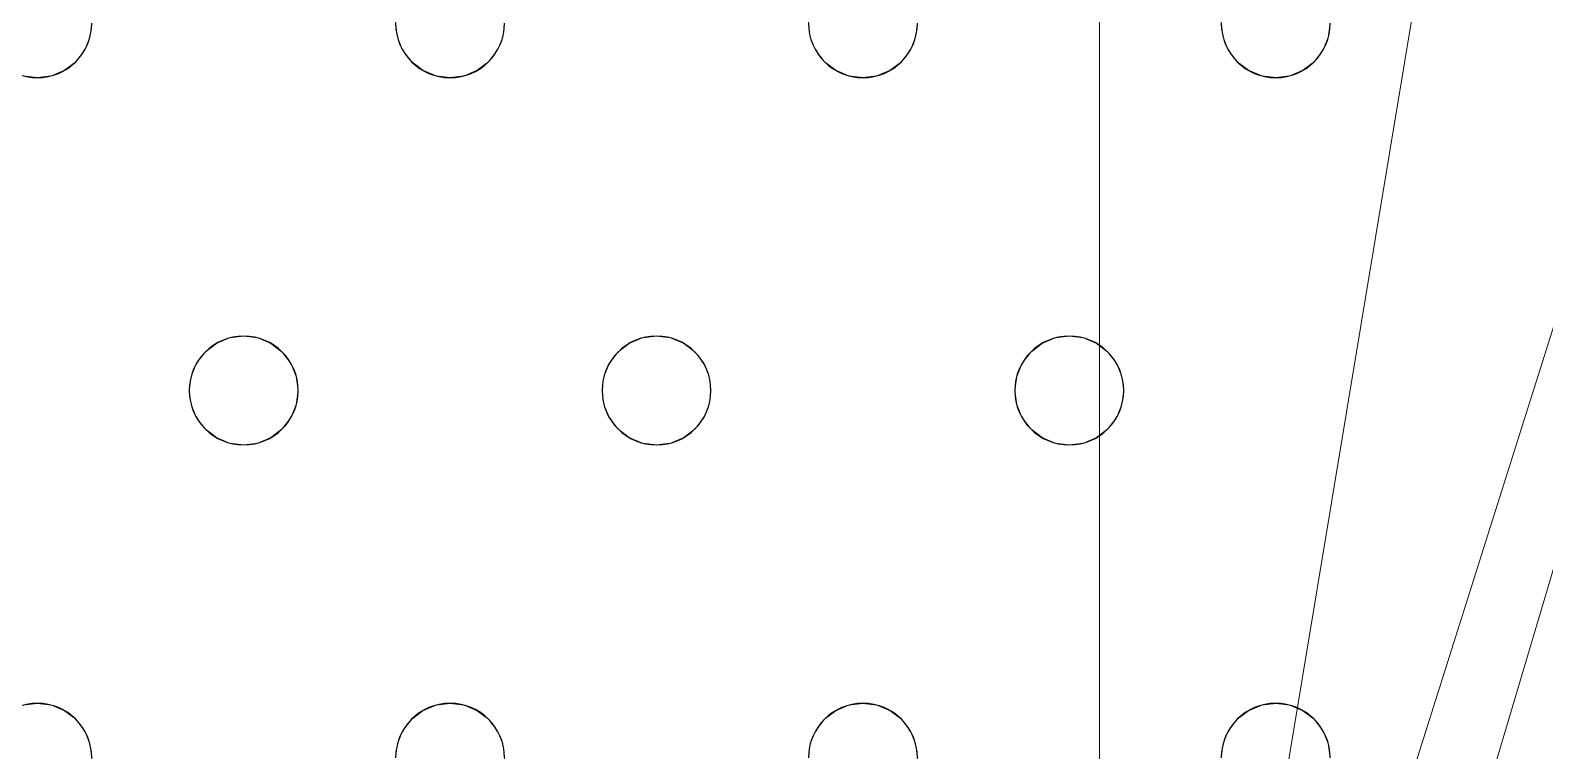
# Model space of a CAD drawing. Header units: millimetres. Extents: x -1 to 1201, y -701 to 1.
# Drawn here: x 998.9 to 1110.2, y -313.5 to -260.5 of the extents above; entities that cross this region are included whole.
import ezdxf

# ---------------------------------------------------------------- set-up
doc = ezdxf.new("R2010")
doc.units = ezdxf.units.MM
doc.layers.add('IQ_200_3D', color=1, linetype='Continuous')
doc.layers.add('IQ_204_2D', color=7, linetype='Continuous')

msp = doc.modelspace()

# ---------------------------------------------------------------- linework, layer by layer
at = {"layer": 'IQ_200_3D', "lineweight": 18}
for points, invisible_edges in [([(1122.45, -349.07, 888), (1094.31, -261.04, 888), (1094.45, -260, 888), (1122.45, -119.8, 888)], 5), ([(1122.45, -119.8, 890), (1094.45, -206, 890), (1094.45, -260, 890), (1122.45, -349.07, 890)], 7), ([(1003.45, -260, 890), (1003.31, -261.04, 890), (1025.78, -260, 890), (1025.92, -258.96, 890)], 10), ([(1033.78, -260, 890), (1033.65, -261.04, 890), (1056.12, -260, 890), (1056.25, -258.96, 890)], 10), ([(1056.12, -260, 888), (1033.65, -261.04, 888), (1033.78, -260, 888), (1056.25, -258.96, 888)], 5), ([(1064.12, -260, 890), (1063.98, -261.04, 890), (1086.45, -260, 890), (1086.59, -258.96, 890)], 10), ([(1003.31, -261.04, 890), (1002.92, -262, 890), (1025.92, -261.04, 890), (1025.78, -260, 890)], 10), ([(1003.31, -261.04, 888), (1003.45, -260, 888), (1025.78, -260, 888), (1025.92, -261.04, 888)], 10), ([(1003.31, -261.04, 890), (1003.45, -260, 890), (1003.45, -260, 888), (1003.31, -261.04, 888)], 8), ([(1025.78, -260, 890), (1025.92, -261.04, 890), (1025.92, -261.04, 888), (1025.78, -260, 888)], 2), ([(1033.65, -261.04, 890), (1033.25, -262, 890), (1056.25, -261.04, 890), (1056.12, -260, 890)], 10), ([(1056.25, -261.04, 888), (1033.25, -262, 888), (1033.65, -261.04, 888), (1056.12, -260, 888)], 5), ([(1033.65, -261.04, 890), (1033.78, -260, 890), (1033.78, -260, 888), (1033.65, -261.04, 888)], 8), ([(1056.12, -260, 890), (1056.25, -261.04, 890), (1056.25, -261.04, 888), (1056.12, -260, 888)], 2), ([(1063.98, -261.04, 890), (1063.58, -262, 890), (1086.59, -261.04, 890), (1086.45, -260, 890)], 10), ([(1063.98, -261.04, 888), (1064.12, -260, 888), (1086.45, -260, 888), (1086.59, -261.04, 888)], 10), ([(1063.98, -261.04, 890), (1064.12, -260, 890), (1064.12, -260, 888), (1063.98, -261.04, 888)], 8), ([(1086.45, -260, 890), (1086.59, -261.04, 890), (1086.59, -261.04, 888), (1086.45, -260, 888)], 2), ([(1122.45, -349.07, 890), (1094.45, -260, 890), (1094.31, -261.04, 890)], 13), ([(1094.31, -261.04, 890), (1094.45, -260, 890), (1094.45, -260, 888), (1094.31, -261.04, 888)], 8), ([(1025.92, -261.04, 890), (1002.92, -262, 890), (1026.32, -262, 890)], 3), ([(1026.32, -262, 888), (1014.62, -283, 888), (1002.92, -262, 888), (1025.92, -261.04, 888)], 7), ([(1002.92, -262, 888), (1003.31, -261.04, 888), (1025.92, -261.04, 888)], 14), ([(1002.92, -262, 890), (1003.31, -261.04, 890), (1003.31, -261.04, 888), (1002.92, -262, 888)], 10), ([(1025.92, -261.04, 890), (1026.32, -262, 890), (1026.32, -262, 888), (1025.92, -261.04, 888)], 10), ([(1033.25, -262, 890), (1056.65, -262, 890), (1056.25, -261.04, 890)], 13), ([(1056.65, -262, 888), (1044.95, -283, 888), (1033.25, -262, 888), (1056.25, -261.04, 888)], 7), ([(1033.25, -262, 890), (1033.65, -261.04, 890), (1033.65, -261.04, 888), (1033.25, -262, 888)], 10), ([(1056.25, -261.04, 890), (1056.65, -262, 890), (1056.65, -262, 888), (1056.25, -261.04, 888)], 10), ([(1086.59, -261.04, 890), (1063.58, -262, 890), (1086.99, -262, 890)], 3), ([(1086.99, -262, 888), (1075.28, -283, 888), (1063.58, -262, 888), (1086.59, -261.04, 888)], 7), ([(1063.58, -262, 888), (1063.98, -261.04, 888), (1086.59, -261.04, 888)], 14), ([(1063.58, -262, 890), (1063.98, -261.04, 890), (1063.98, -261.04, 888), (1063.58, -262, 888)], 10), ([(1086.59, -261.04, 890), (1086.99, -262, 890), (1086.99, -262, 888), (1086.59, -261.04, 888)], 10), ([(1093.91, -312, 890), (1094.31, -261.04, 890), (1093.91, -262, 890), (1093.28, -311.17, 890)], 5), ([(1094.31, -312.96, 890), (1094.31, -261.04, 890), (1093.91, -312, 890)], 3), ([(1094.31, -261.04, 888), (1094.31, -312.96, 888), (1093.91, -312, 888), (1093.91, -262, 888)], 5), ([(1093.91, -262, 890), (1094.31, -261.04, 890), (1094.31, -261.04, 888), (1093.91, -262, 888)], 10), ([(1094.31, -312.96, 890), (1094.45, -314, 890), (1122.45, -349.07, 890), (1094.31, -261.04, 890)], 14), ([(1094.31, -312.96, 888), (1094.31, -261.04, 888), (1122.45, -349.07, 888), (1094.45, -314, 888)], 7), ([(1014.62, -283, 890), (1026.32, -262, 890), (1002.92, -262, 890), (1002.28, -262.83, 890)], 11), ([(1014.62, -283, 888), (1013.58, -283.14, 888), (1002.28, -262.83, 888), (1002.92, -262, 888)], 10), ([(1002.28, -262.83, 890), (1002.92, -262, 890), (1002.92, -262, 888), (1002.28, -262.83, 888)], 10), ([(1026.96, -262.83, 890), (1026.32, -262, 890), (1014.62, -283, 890), (1015.65, -283.14, 890)], 10), ([(1026.96, -262.83, 888), (1015.65, -283.14, 888), (1014.62, -283, 888), (1026.32, -262, 888)], 5), ([(1026.32, -262, 890), (1026.96, -262.83, 890), (1026.96, -262.83, 888), (1026.32, -262, 888)], 10), ([(1044.95, -283, 890), (1056.65, -262, 890), (1033.25, -262, 890), (1032.61, -262.83, 890)], 11), ([(1044.95, -283, 888), (1043.92, -283.14, 888), (1032.61, -262.83, 888), (1033.25, -262, 888)], 10), ([(1032.61, -262.83, 890), (1033.25, -262, 890), (1033.25, -262, 888), (1032.61, -262.83, 888)], 10), ([(1057.29, -262.83, 890), (1056.65, -262, 890), (1044.95, -283, 890), (1045.99, -283.14, 890)], 10), ([(1057.29, -262.83, 888), (1045.99, -283.14, 888), (1044.95, -283, 888), (1056.65, -262, 888)], 5), ([(1056.65, -262, 890), (1057.29, -262.83, 890), (1057.29, -262.83, 888), (1056.65, -262, 888)], 10), ([(1075.28, -283, 890), (1086.99, -262, 890), (1063.58, -262, 890), (1062.95, -262.83, 890)], 11), ([(1075.28, -283, 888), (1074.25, -283.14, 888), (1062.95, -262.83, 888), (1063.58, -262, 888)], 10), ([(1062.95, -262.83, 890), (1063.58, -262, 890), (1063.58, -262, 888), (1062.95, -262.83, 888)], 10), ([(1087.62, -262.83, 890), (1086.99, -262, 890), (1075.28, -283, 890), (1076.32, -283.14, 890)], 10), ([(1087.62, -262.83, 888), (1076.32, -283.14, 888), (1075.28, -283, 888), (1086.99, -262, 888)], 5), ([(1086.99, -262, 890), (1087.62, -262.83, 890), (1087.62, -262.83, 888), (1086.99, -262, 888)], 10), ([(1093.28, -311.17, 890), (1093.91, -262, 890), (1093.28, -262.83, 890), (1092.45, -310.54, 890)], 5), ([(1093.28, -311.17, 888), (1092.45, -310.54, 888), (1093.28, -262.83, 888), (1093.91, -262, 888)], 10), ([(1093.91, -312, 888), (1093.28, -311.17, 888), (1093.91, -262, 888)], 14), ([(1093.28, -262.83, 890), (1093.91, -262, 890), (1093.91, -262, 888), (1093.28, -262.83, 888)], 10), ([(1001.45, -263.46, 890), (1000.49, -263.86, 890), (1012.62, -283.54, 890), (1013.58, -283.14, 890)], 10), ([(1012.62, -283.54, 888), (1011.79, -284.17, 888), (1000.49, -263.86, 888), (1001.45, -263.46, 888)], 10), ([(1000.49, -263.86, 890), (1001.45, -263.46, 890), (1001.45, -263.46, 888), (1000.49, -263.86, 888)], 10), ([(1002.28, -262.83, 890), (1001.45, -263.46, 890), (1013.58, -283.14, 890), (1014.62, -283, 890)], 10), ([(1013.58, -283.14, 888), (1012.62, -283.54, 888), (1001.45, -263.46, 888), (1002.28, -262.83, 888)], 10), ([(1001.45, -263.46, 890), (1002.28, -262.83, 890), (1002.28, -262.83, 888), (1001.45, -263.46, 888)], 10), ([(1027.78, -263.46, 890), (1026.96, -262.83, 890), (1015.65, -283.14, 890), (1016.62, -283.54, 890)], 10), ([(1015.65, -283.14, 888), (1026.96, -262.83, 888), (1027.78, -263.46, 888)], 13), ([(1016.62, -283.54, 888), (1015.65, -283.14, 888), (1027.78, -263.46, 888), (1028.75, -263.86, 888)], 10), ([(1028.75, -263.86, 890), (1027.78, -263.46, 890), (1016.62, -283.54, 890), (1017.45, -284.17, 890)], 10), ([(1026.96, -262.83, 890), (1027.78, -263.46, 890), (1027.78, -263.46, 888), (1026.96, -262.83, 888)], 10), ([(1027.78, -263.46, 890), (1028.75, -263.86, 890), (1028.75, -263.86, 888), (1027.78, -263.46, 888)], 10), ([(1031.78, -263.46, 890), (1030.82, -263.86, 890), (1042.95, -283.54, 890), (1043.92, -283.14, 890)], 10), ([(1042.95, -283.54, 888), (1030.82, -263.86, 888), (1031.78, -263.46, 888)], 13), ([(1030.82, -263.86, 890), (1031.78, -263.46, 890), (1031.78, -263.46, 888), (1030.82, -263.86, 888)], 10), ([(1032.61, -262.83, 890), (1031.78, -263.46, 890), (1043.92, -283.14, 890), (1044.95, -283, 890)], 10), ([(1043.92, -283.14, 888), (1042.95, -283.54, 888), (1031.78, -263.46, 888), (1032.61, -262.83, 888)], 10), ([(1031.78, -263.46, 890), (1032.61, -262.83, 890), (1032.61, -262.83, 888), (1031.78, -263.46, 888)], 10), ([(1058.12, -263.46, 890), (1057.29, -262.83, 890), (1045.99, -283.14, 890), (1046.95, -283.54, 890)], 10), ([(1045.99, -283.14, 888), (1057.29, -262.83, 888), (1058.12, -263.46, 888)], 13), ([(1046.95, -283.54, 888), (1045.99, -283.14, 888), (1058.12, -263.46, 888), (1059.08, -263.86, 888)], 10), ([(1059.08, -263.86, 890), (1058.12, -263.46, 890), (1046.95, -283.54, 890), (1047.78, -284.17, 890)], 10), ([(1057.29, -262.83, 890), (1058.12, -263.46, 890), (1058.12, -263.46, 888), (1057.29, -262.83, 888)], 10), ([(1058.12, -263.46, 890), (1059.08, -263.86, 890), (1059.08, -263.86, 888), (1058.12, -263.46, 888)], 10), ([(1062.12, -263.46, 890), (1061.15, -263.86, 890), (1073.28, -283.54, 890), (1074.25, -283.14, 890)], 10), ([(1073.28, -283.54, 888), (1061.15, -263.86, 888), (1062.12, -263.46, 888)], 13), ([(1061.15, -263.86, 890), (1062.12, -263.46, 890), (1062.12, -263.46, 888), (1061.15, -263.86, 888)], 10), ([(1062.95, -262.83, 890), (1062.12, -263.46, 890), (1074.25, -283.14, 890), (1075.28, -283, 890)], 10), ([(1074.25, -283.14, 888), (1073.28, -283.54, 888), (1062.12, -263.46, 888), (1062.95, -262.83, 888)], 10), ([(1062.12, -263.46, 890), (1062.95, -262.83, 890), (1062.95, -262.83, 888), (1062.12, -263.46, 888)], 10), ([(1088.45, -263.46, 890), (1087.62, -262.83, 890), (1076.32, -283.14, 890), (1077.28, -283.54, 890)], 10), ([(1076.32, -283.14, 888), (1087.62, -262.83, 888), (1088.45, -263.46, 888)], 13), ([(1077.28, -283.54, 888), (1076.32, -283.14, 888), (1088.45, -263.46, 888), (1089.42, -263.86, 888)], 10), ([(1089.42, -263.86, 890), (1088.45, -263.46, 890), (1077.28, -283.54, 890), (1078.11, -284.17, 890)], 10), ([(1079.15, -285.96, 890), (1079.28, -287, 890), (1092.45, -263.46, 890), (1091.49, -263.86, 890)], 10), ([(1092.45, -263.46, 888), (1092.45, -310.54, 888), (1079.28, -287, 888), (1079.15, -285.96, 888)], 11), ([(1091.49, -263.86, 888), (1092.45, -263.46, 888), (1079.15, -285.96, 888)], 14), ([(1092.45, -310.54, 890), (1093.28, -262.83, 890), (1092.45, -263.46, 890), (1079.28, -287, 890)], 13), ([(1087.62, -262.83, 890), (1088.45, -263.46, 890), (1088.45, -263.46, 888), (1087.62, -262.83, 888)], 10), ([(1088.45, -263.46, 890), (1089.42, -263.86, 890), (1089.42, -263.86, 888), (1088.45, -263.46, 888)], 10), ([(1091.49, -263.86, 890), (1092.45, -263.46, 890), (1092.45, -263.46, 888), (1091.49, -263.86, 888)], 10), ([(1092.45, -263.46, 888), (1093.28, -262.83, 888), (1092.45, -310.54, 888)], 14), ([(1092.45, -263.46, 890), (1093.28, -262.83, 890), (1093.28, -262.83, 888), (1092.45, -263.46, 888)], 10), ([(998.42, -263.86, 888), (999.45, -264, 888), (987.11, -284.17, 888), (986.28, -283.54, 888)], 10), ([(999.45, -264, 890), (998.42, -263.86, 890), (987.11, -284.17, 890), (987.75, -285, 890)], 10), ([(987.11, -284.17, 888), (999.45, -264, 888), (987.75, -285, 888)], 3), ([(1011.15, -285, 890), (999.45, -264, 890), (987.75, -285, 890), (988.15, -285.96, 890)], 11), ([(1011.15, -285, 888), (988.15, -285.96, 888), (987.75, -285, 888), (999.45, -264, 888)], 13), ([(999.45, -264, 888), (998.42, -263.86, 888), (998.42, -263.86, 890), (999.45, -264, 890)], 10), ([(1011.79, -284.17, 890), (1012.62, -283.54, 890), (1000.49, -263.86, 890), (999.45, -264, 890)], 10), ([(1011.79, -284.17, 888), (1011.15, -285, 888), (999.45, -264, 888), (1000.49, -263.86, 888)], 10), ([(1000.49, -263.86, 888), (999.45, -264, 888), (999.45, -264, 890), (1000.49, -263.86, 890)], 10), ([(1011.79, -284.17, 890), (999.45, -264, 890), (1011.15, -285, 890)], 3), ([(1028.75, -263.86, 888), (1029.78, -264, 888), (1017.45, -284.17, 888), (1016.62, -283.54, 888)], 10), ([(1029.78, -264, 890), (1028.75, -263.86, 890), (1017.45, -284.17, 890), (1018.08, -285, 890)], 10), ([(1017.45, -284.17, 888), (1029.78, -264, 888), (1018.08, -285, 888)], 3), ([(1018.08, -285, 890), (1018.48, -285.96, 890), (1041.49, -285, 890), (1029.78, -264, 890)], 14), ([(1041.49, -285, 888), (1018.48, -285.96, 888), (1018.08, -285, 888), (1029.78, -264, 888)], 13), ([(1029.78, -264, 888), (1028.75, -263.86, 888), (1028.75, -263.86, 890), (1029.78, -264, 890)], 10), ([(1030.82, -263.86, 890), (1029.78, -264, 890), (1042.12, -284.17, 890), (1042.95, -283.54, 890)], 10), ([(1042.12, -284.17, 888), (1029.78, -264, 888), (1030.82, -263.86, 888), (1042.95, -283.54, 888)], 5), ([(1030.82, -263.86, 888), (1029.78, -264, 888), (1029.78, -264, 890), (1030.82, -263.86, 890)], 10), ([(1042.12, -284.17, 890), (1029.78, -264, 890), (1041.49, -285, 890)], 3), ([(1041.49, -285, 888), (1029.78, -264, 888), (1042.12, -284.17, 888)], 3), ([(1059.08, -263.86, 888), (1060.12, -264, 888), (1047.78, -284.17, 888), (1046.95, -283.54, 888)], 10), ([(1060.12, -264, 890), (1059.08, -263.86, 890), (1047.78, -284.17, 890), (1048.42, -285, 890)], 10), ([(1048.42, -285, 888), (1047.78, -284.17, 888), (1060.12, -264, 888), (1071.82, -285, 888)], 14), ([(1048.42, -285, 890), (1048.81, -285.96, 890), (1071.82, -285, 890), (1060.12, -264, 890)], 14), ([(1060.12, -264, 888), (1059.08, -263.86, 888), (1059.08, -263.86, 890), (1060.12, -264, 890)], 10), ([(1060.12, -264, 890), (1071.82, -285, 890), (1072.46, -284.17, 890), (1061.15, -263.86, 890)], 5), ([(1061.15, -263.86, 888), (1073.28, -283.54, 888), (1072.46, -284.17, 888), (1060.12, -264, 888)], 5), ([(1061.15, -263.86, 888), (1060.12, -264, 888), (1060.12, -264, 890), (1061.15, -263.86, 890)], 10), ([(1071.82, -285, 888), (1060.12, -264, 888), (1072.46, -284.17, 888)], 3), ([(1061.15, -263.86, 890), (1072.46, -284.17, 890), (1073.28, -283.54, 890)], 13), ([(1089.42, -263.86, 888), (1090.45, -264, 888), (1078.11, -284.17, 888), (1077.28, -283.54, 888)], 10), ([(1090.45, -264, 890), (1089.42, -263.86, 890), (1078.11, -284.17, 890), (1078.75, -285, 890)], 10), ([(1078.11, -284.17, 888), (1090.45, -264, 888), (1078.75, -285, 888)], 3), ([(1091.49, -263.86, 890), (1090.45, -264, 890), (1078.75, -285, 890), (1079.15, -285.96, 890)], 10), ([(1091.49, -263.86, 888), (1079.15, -285.96, 888), (1078.75, -285, 888), (1090.45, -264, 888)], 5), ([(1090.45, -264, 888), (1089.42, -263.86, 888), (1089.42, -263.86, 890), (1090.45, -264, 890)], 10), ([(1091.49, -263.86, 888), (1090.45, -264, 888), (1090.45, -264, 890), (1091.49, -263.86, 890)], 10), ([(1012.62, -283.54, 890), (1011.79, -284.17, 890), (1011.79, -284.17, 888), (1012.62, -283.54, 888)], 10), ([(1013.58, -283.14, 890), (1012.62, -283.54, 890), (1012.62, -283.54, 888), (1013.58, -283.14, 888)], 10), ([(1013.58, -283.14, 888), (1014.62, -283, 888), (1014.62, -283, 890), (1013.58, -283.14, 890)], 10), ([(1014.62, -283, 888), (1015.65, -283.14, 888), (1015.65, -283.14, 890), (1014.62, -283, 890)], 10), ([(1016.62, -283.54, 890), (1015.65, -283.14, 890), (1015.65, -283.14, 888), (1016.62, -283.54, 888)], 10), ([(1017.45, -284.17, 890), (1016.62, -283.54, 890), (1016.62, -283.54, 888), (1017.45, -284.17, 888)], 10), ([(1042.95, -283.54, 890), (1042.12, -284.17, 890), (1042.12, -284.17, 888), (1042.95, -283.54, 888)], 10), ([(1043.92, -283.14, 890), (1042.95, -283.54, 890), (1042.95, -283.54, 888), (1043.92, -283.14, 888)], 10), ([(1043.92, -283.14, 888), (1044.95, -283, 888), (1044.95, -283, 890), (1043.92, -283.14, 890)], 10), ([(1044.95, -283, 888), (1045.99, -283.14, 888), (1045.99, -283.14, 890), (1044.95, -283, 890)], 10), ([(1046.95, -283.54, 890), (1045.99, -283.14, 890), (1045.99, -283.14, 888), (1046.95, -283.54, 888)], 10), ([(1047.78, -284.17, 890), (1046.95, -283.54, 890), (1046.95, -283.54, 888), (1047.78, -284.17, 888)], 10), ([(1073.28, -283.54, 890), (1072.46, -284.17, 890), (1072.46, -284.17, 888), (1073.28, -283.54, 888)], 10), ([(1074.25, -283.14, 890), (1073.28, -283.54, 890), (1073.28, -283.54, 888), (1074.25, -283.14, 888)], 10), ([(1074.25, -283.14, 888), (1075.28, -283, 888), (1075.28, -283, 890), (1074.25, -283.14, 890)], 10), ([(1075.28, -283, 888), (1076.32, -283.14, 888), (1076.32, -283.14, 890), (1075.28, -283, 890)], 10), ([(1077.28, -283.54, 890), (1076.32, -283.14, 890), (1076.32, -283.14, 888), (1077.28, -283.54, 888)], 10), ([(1078.11, -284.17, 890), (1077.28, -283.54, 890), (1077.28, -283.54, 888), (1078.11, -284.17, 888)], 10), ([(1011.79, -284.17, 890), (1011.15, -285, 890), (1011.15, -285, 888), (1011.79, -284.17, 888)], 10), ([(1018.08, -285, 890), (1017.45, -284.17, 890), (1017.45, -284.17, 888), (1018.08, -285, 888)], 10), ([(1042.12, -284.17, 890), (1041.49, -285, 890), (1041.49, -285, 888), (1042.12, -284.17, 888)], 10), ([(1048.42, -285, 890), (1047.78, -284.17, 890), (1047.78, -284.17, 888), (1048.42, -285, 888)], 10), ([(1072.46, -284.17, 890), (1071.82, -285, 890), (1071.82, -285, 888), (1072.46, -284.17, 888)], 10), ([(1078.75, -285, 890), (1078.11, -284.17, 890), (1078.11, -284.17, 888), (1078.75, -285, 888)], 10), ([(1011.15, -285, 890), (988.15, -285.96, 890), (1010.75, -285.96, 890)], 3), ([(988.15, -285.96, 888), (1011.15, -285, 888), (1010.75, -285.96, 888), (988.28, -287, 888)], 5), ([(1010.75, -285.96, 890), (988.15, -285.96, 890), (988.28, -287, 890), (1010.62, -287, 890)], 5), ([(1010.62, -287, 888), (988.15, -288.04, 888), (988.28, -287, 888), (1010.75, -285.96, 888)], 5), ([(1010.75, -285.96, 890), (1010.62, -287, 890), (1010.62, -287, 888), (1010.75, -285.96, 888)], 8), ([(1011.15, -285, 890), (1010.75, -285.96, 890), (1010.75, -285.96, 888), (1011.15, -285, 888)], 10), ([(1018.48, -285.96, 890), (1018.08, -285, 890), (1018.08, -285, 888), (1018.48, -285.96, 888)], 10), ([(1041.49, -285, 890), (1018.48, -285.96, 890), (1041.09, -285.96, 890)], 3), ([(1041.09, -285.96, 888), (1018.62, -287, 888), (1018.48, -285.96, 888), (1041.49, -285, 888)], 5), ([(1041.09, -285.96, 890), (1018.48, -285.96, 890), (1018.62, -287, 890), (1040.95, -287, 890)], 5), ([(1040.95, -287, 888), (1018.48, -288.04, 888), (1018.62, -287, 888), (1041.09, -285.96, 888)], 5), ([(1018.62, -287, 890), (1018.48, -285.96, 890), (1018.48, -285.96, 888), (1018.62, -287, 888)], 2), ([(1041.09, -285.96, 890), (1040.95, -287, 890), (1040.95, -287, 888), (1041.09, -285.96, 888)], 8), ([(1041.49, -285, 890), (1041.09, -285.96, 890), (1041.09, -285.96, 888), (1041.49, -285, 888)], 10), ([(1048.81, -285.96, 888), (1048.42, -285, 888), (1071.82, -285, 888), (1071.42, -285.96, 888)], 10), ([(1048.81, -285.96, 890), (1048.42, -285, 890), (1048.42, -285, 888), (1048.81, -285.96, 888)], 10), ([(1071.82, -285, 890), (1048.81, -285.96, 890), (1071.42, -285.96, 890)], 3), ([(1071.42, -285.96, 890), (1048.81, -285.96, 890), (1048.95, -287, 890), (1071.28, -287, 890)], 5), ([(1048.95, -287, 888), (1048.81, -285.96, 888), (1071.42, -285.96, 888), (1071.28, -287, 888)], 10), ([(1048.95, -287, 890), (1048.81, -285.96, 890), (1048.81, -285.96, 888), (1048.95, -287, 888)], 2), ([(1071.42, -285.96, 890), (1071.28, -287, 890), (1071.28, -287, 888), (1071.42, -285.96, 888)], 8), ([(1071.82, -285, 890), (1071.42, -285.96, 890), (1071.42, -285.96, 888), (1071.82, -285, 888)], 10), ([(1079.15, -285.96, 890), (1078.75, -285, 890), (1078.75, -285, 888), (1079.15, -285.96, 888)], 10), ([(1079.28, -287, 890), (1079.15, -285.96, 890), (1079.15, -285.96, 888), (1079.28, -287, 888)], 2), ([(1010.75, -288.04, 888), (987.75, -289, 888), (988.15, -288.04, 888), (1010.62, -287, 888)], 5), ([(988.15, -288.04, 890), (1010.75, -288.04, 890), (1010.62, -287, 890), (988.28, -287, 890)], 5), ([(1010.62, -287, 890), (1010.75, -288.04, 890), (1010.75, -288.04, 888), (1010.62, -287, 888)], 2), ([(1041.09, -288.04, 888), (1018.08, -289, 888), (1018.48, -288.04, 888), (1040.95, -287, 888)], 5), ([(1018.48, -288.04, 890), (1041.09, -288.04, 890), (1040.95, -287, 890), (1018.62, -287, 890)], 5), ([(1018.48, -288.04, 890), (1018.62, -287, 890), (1018.62, -287, 888), (1018.48, -288.04, 888)], 8), ([(1040.95, -287, 890), (1041.09, -288.04, 890), (1041.09, -288.04, 888), (1040.95, -287, 888)], 2), ([(1048.81, -288.04, 890), (1071.42, -288.04, 890), (1071.28, -287, 890), (1048.95, -287, 890)], 5), ([(1048.81, -288.04, 888), (1048.95, -287, 888), (1071.28, -287, 888), (1071.42, -288.04, 888)], 10), ([(1048.81, -288.04, 890), (1048.95, -287, 890), (1048.95, -287, 888), (1048.81, -288.04, 888)], 8), ([(1071.28, -287, 890), (1071.42, -288.04, 890), (1071.42, -288.04, 888), (1071.28, -287, 888)], 2), ([(1092.45, -310.54, 890), (1079.28, -287, 890), (1079.15, -288.04, 890), (1091.49, -310.14, 890)], 5), ([(1092.45, -310.54, 888), (1091.49, -310.14, 888), (1079.15, -288.04, 888), (1079.28, -287, 888)], 10), ([(1079.15, -288.04, 890), (1079.28, -287, 890), (1079.28, -287, 888), (1079.15, -288.04, 888)], 8), ([(1010.75, -288.04, 890), (988.15, -288.04, 890), (987.75, -289, 890), (1011.15, -289, 890)], 5), ([(987.75, -289, 888), (1010.75, -288.04, 888), (1011.15, -289, 888), (999.45, -310, 888)], 13), ([(1010.75, -288.04, 890), (1011.15, -289, 890), (1011.15, -289, 888), (1010.75, -288.04, 888)], 10), ([(1041.09, -288.04, 890), (1018.48, -288.04, 890), (1018.08, -289, 890), (1041.49, -289, 890)], 5), ([(1041.49, -289, 888), (1029.78, -310, 888), (1018.08, -289, 888), (1041.09, -288.04, 888)], 7), ([(1018.08, -289, 890), (1018.48, -288.04, 890), (1018.48, -288.04, 888), (1018.08, -289, 888)], 10), ([(1041.09, -288.04, 890), (1041.49, -289, 890), (1041.49, -289, 888), (1041.09, -288.04, 888)], 10), ([(1071.42, -288.04, 890), (1048.81, -288.04, 890), (1048.42, -289, 890), (1071.82, -289, 890)], 5), ([(1071.42, -288.04, 888), (1071.82, -289, 888), (1048.42, -289, 888), (1048.81, -288.04, 888)], 10), ([(1048.42, -289, 890), (1048.81, -288.04, 890), (1048.81, -288.04, 888), (1048.42, -289, 888)], 10), ([(1071.42, -288.04, 890), (1071.82, -289, 890), (1071.82, -289, 888), (1071.42, -288.04, 888)], 10), ([(1079.15, -288.04, 890), (1078.75, -289, 890), (1091.49, -310.14, 890)], 14), ([(1091.49, -310.14, 888), (1090.45, -310, 888), (1078.75, -289, 888), (1079.15, -288.04, 888)], 10), ([(1078.75, -289, 890), (1079.15, -288.04, 890), (1079.15, -288.04, 888), (1078.75, -289, 888)], 10), ([(999.45, -310, 890), (1011.15, -289, 890), (987.75, -289, 890), (987.11, -289.83, 890)], 11), ([(999.45, -310, 888), (998.42, -310.14, 888), (987.11, -289.83, 888), (987.75, -289, 888)], 10), ([(999.45, -310, 890), (1000.49, -310.14, 890), (1011.79, -289.83, 890), (1011.15, -289, 890)], 10), ([(1011.79, -289.83, 888), (1000.49, -310.14, 888), (999.45, -310, 888), (1011.15, -289, 888)], 5), ([(1011.15, -289, 890), (1011.79, -289.83, 890), (1011.79, -289.83, 888), (1011.15, -289, 888)], 10), ([(1018.08, -289, 890), (1017.45, -289.83, 890), (1029.78, -310, 890), (1041.49, -289, 890)], 14), ([(1029.78, -310, 888), (1028.75, -310.14, 888), (1017.45, -289.83, 888), (1018.08, -289, 888)], 10), ([(1017.45, -289.83, 890), (1018.08, -289, 890), (1018.08, -289, 888), (1017.45, -289.83, 888)], 10), ([(1029.78, -310, 890), (1030.82, -310.14, 890), (1042.12, -289.83, 890), (1041.49, -289, 890)], 10), ([(1029.78, -310, 888), (1041.49, -289, 888), (1042.12, -289.83, 888)], 13), ([(1041.49, -289, 890), (1042.12, -289.83, 890), (1042.12, -289.83, 888), (1041.49, -289, 888)], 10), ([(1048.42, -289, 890), (1047.78, -289.83, 890), (1060.12, -310, 890), (1071.82, -289, 890)], 14), ([(1060.12, -310, 888), (1059.08, -310.14, 888), (1047.78, -289.83, 888), (1048.42, -289, 888)], 10), ([(1047.78, -289.83, 890), (1048.42, -289, 890), (1048.42, -289, 888), (1047.78, -289.83, 888)], 10), ([(1060.12, -310, 888), (1048.42, -289, 888), (1071.82, -289, 888), (1072.46, -289.83, 888)], 11), ([(1060.12, -310, 890), (1061.15, -310.14, 890), (1072.46, -289.83, 890), (1071.82, -289, 890)], 10), ([(1071.82, -289, 890), (1072.46, -289.83, 890), (1072.46, -289.83, 888), (1071.82, -289, 888)], 10), ([(1078.75, -289, 890), (1078.11, -289.83, 890), (1090.45, -310, 890), (1091.49, -310.14, 890)], 10), ([(1090.45, -310, 888), (1089.42, -310.14, 888), (1078.11, -289.83, 888), (1078.75, -289, 888)], 10), ([(1078.11, -289.83, 890), (1078.75, -289, 890), (1078.75, -289, 888), (1078.11, -289.83, 888)], 10), ([(998.42, -310.14, 890), (999.45, -310, 890), (987.11, -289.83, 890), (986.28, -290.46, 890)], 10), ([(1000.49, -310.14, 890), (1012.62, -290.46, 890), (1011.79, -289.83, 890)], 13), ([(1012.62, -290.46, 888), (1001.45, -310.54, 888), (1000.49, -310.14, 888), (1011.79, -289.83, 888)], 5), ([(1011.79, -289.83, 890), (1012.62, -290.46, 890), (1012.62, -290.46, 888), (1011.79, -289.83, 888)], 10), ([(1017.45, -289.83, 890), (1016.62, -290.46, 890), (1028.75, -310.14, 890), (1029.78, -310, 890)], 10), ([(1028.75, -310.14, 888), (1027.78, -310.54, 888), (1016.62, -290.46, 888), (1017.45, -289.83, 888)], 10), ([(1016.62, -290.46, 890), (1017.45, -289.83, 890), (1017.45, -289.83, 888), (1016.62, -290.46, 888)], 10), ([(1030.82, -310.14, 888), (1029.78, -310, 888), (1042.12, -289.83, 888), (1042.95, -290.46, 888)], 10), ([(1030.82, -310.14, 890), (1042.95, -290.46, 890), (1042.12, -289.83, 890)], 13), ([(1042.12, -289.83, 890), (1042.95, -290.46, 890), (1042.95, -290.46, 888), (1042.12, -289.83, 888)], 10), ([(1047.78, -289.83, 890), (1046.95, -290.46, 890), (1059.08, -310.14, 890), (1060.12, -310, 890)], 10), ([(1059.08, -310.14, 888), (1058.12, -310.54, 888), (1046.95, -290.46, 888), (1047.78, -289.83, 888)], 10), ([(1046.95, -290.46, 890), (1047.78, -289.83, 890), (1047.78, -289.83, 888), (1046.95, -290.46, 888)], 10), ([(1072.46, -289.83, 888), (1061.15, -310.14, 888), (1060.12, -310, 888)], 13), ([(1061.15, -310.14, 890), (1073.28, -290.46, 890), (1072.46, -289.83, 890)], 13), ([(1073.28, -290.46, 888), (1062.12, -310.54, 888), (1061.15, -310.14, 888), (1072.46, -289.83, 888)], 5), ([(1072.46, -289.83, 890), (1073.28, -290.46, 890), (1073.28, -290.46, 888), (1072.46, -289.83, 888)], 10), ([(1078.11, -289.83, 890), (1077.28, -290.46, 890), (1089.42, -310.14, 890), (1090.45, -310, 890)], 10), ([(1077.28, -290.46, 888), (1078.11, -289.83, 888), (1089.42, -310.14, 888)], 14), ([(1077.28, -290.46, 890), (1078.11, -289.83, 890), (1078.11, -289.83, 888), (1077.28, -290.46, 888)], 10), ([(1012.62, -290.46, 890), (1000.49, -310.14, 890), (1001.45, -310.54, 890), (1013.58, -290.86, 890)], 5), ([(1013.58, -290.86, 888), (1002.28, -311.17, 888), (1001.45, -310.54, 888), (1012.62, -290.46, 888)], 5), ([(1013.58, -290.86, 890), (1001.45, -310.54, 890), (1002.28, -311.17, 890), (1014.62, -291, 890)], 5), ([(1014.62, -291, 888), (1002.92, -312, 888), (1002.28, -311.17, 888), (1013.58, -290.86, 888)], 5), ([(1014.62, -291, 890), (1002.28, -311.17, 890), (1002.92, -312, 890), (1026.32, -312, 890)], 13), ([(1002.92, -312, 888), (1014.62, -291, 888), (1026.32, -312, 888)], 15), ([(1012.62, -290.46, 890), (1013.58, -290.86, 890), (1013.58, -290.86, 888), (1012.62, -290.46, 888)], 10), ([(1014.62, -291, 888), (1013.58, -290.86, 888), (1013.58, -290.86, 890), (1014.62, -291, 890)], 10), ([(1026.96, -311.17, 890), (1027.78, -310.54, 890), (1015.65, -290.86, 890), (1014.62, -291, 890)], 10), ([(1026.96, -311.17, 888), (1026.32, -312, 888), (1014.62, -291, 888), (1015.65, -290.86, 888)], 10), ([(1015.65, -290.86, 888), (1014.62, -291, 888), (1014.62, -291, 890), (1015.65, -290.86, 890)], 10), ([(1014.62, -291, 890), (1026.32, -312, 890), (1026.96, -311.17, 890)], 13), ([(1016.62, -290.46, 890), (1015.65, -290.86, 890), (1027.78, -310.54, 890), (1028.75, -310.14, 890)], 10), ([(1027.78, -310.54, 888), (1026.96, -311.17, 888), (1015.65, -290.86, 888), (1016.62, -290.46, 888)], 10), ([(1015.65, -290.86, 890), (1016.62, -290.46, 890), (1016.62, -290.46, 888), (1015.65, -290.86, 888)], 10), ([(1042.95, -290.46, 890), (1030.82, -310.14, 890), (1031.78, -310.54, 890), (1043.92, -290.86, 890)], 5), ([(1030.82, -310.14, 888), (1042.95, -290.46, 888), (1031.78, -310.54, 888)], 3), ([(1043.92, -290.86, 888), (1032.61, -311.17, 888), (1031.78, -310.54, 888), (1042.95, -290.46, 888)], 5), ([(1043.92, -290.86, 890), (1031.78, -310.54, 890), (1032.61, -311.17, 890), (1044.95, -291, 890)], 5), ([(1044.95, -291, 888), (1033.25, -312, 888), (1032.61, -311.17, 888), (1043.92, -290.86, 888)], 5), ([(1044.95, -291, 890), (1032.61, -311.17, 890), (1033.25, -312, 890)], 13), ([(1033.25, -312, 890), (1033.65, -312.96, 890), (1056.65, -312, 890), (1044.95, -291, 890)], 14), ([(1056.65, -312, 888), (1033.65, -312.96, 888), (1033.25, -312, 888), (1044.95, -291, 888)], 13), ([(1042.95, -290.46, 890), (1043.92, -290.86, 890), (1043.92, -290.86, 888), (1042.95, -290.46, 888)], 10), ([(1044.95, -291, 888), (1043.92, -290.86, 888), (1043.92, -290.86, 890), (1044.95, -291, 890)], 10), ([(1057.29, -311.17, 890), (1058.12, -310.54, 890), (1045.99, -290.86, 890), (1044.95, -291, 890)], 10), ([(1057.29, -311.17, 888), (1056.65, -312, 888), (1044.95, -291, 888), (1045.99, -290.86, 888)], 10), ([(1045.99, -290.86, 888), (1044.95, -291, 888), (1044.95, -291, 890), (1045.99, -290.86, 890)], 10), ([(1044.95, -291, 890), (1056.65, -312, 890), (1057.29, -311.17, 890)], 13), ([(1046.95, -290.46, 890), (1045.99, -290.86, 890), (1058.12, -310.54, 890), (1059.08, -310.14, 890)], 10), ([(1058.12, -310.54, 888), (1057.29, -311.17, 888), (1045.99, -290.86, 888), (1046.95, -290.46, 888)], 10), ([(1045.99, -290.86, 890), (1046.95, -290.46, 890), (1046.95, -290.46, 888), (1045.99, -290.86, 888)], 10), ([(1073.28, -290.46, 890), (1061.15, -310.14, 890), (1062.12, -310.54, 890), (1074.25, -290.86, 890)], 5), ([(1062.12, -310.54, 888), (1073.28, -290.46, 888), (1074.25, -290.86, 888)], 13), ([(1074.25, -290.86, 890), (1062.12, -310.54, 890), (1062.95, -311.17, 890), (1075.28, -291, 890)], 5), ([(1062.95, -311.17, 888), (1062.12, -310.54, 888), (1074.25, -290.86, 888), (1075.28, -291, 888)], 10), ([(1063.58, -312, 890), (1075.28, -291, 890), (1062.95, -311.17, 890)], 3), ([(1063.58, -312, 888), (1062.95, -311.17, 888), (1075.28, -291, 888)], 14), ([(1086.99, -312, 890), (1087.62, -311.17, 890), (1075.28, -291, 890), (1063.58, -312, 890)], 14), ([(1086.99, -312, 888), (1063.58, -312, 888), (1075.28, -291, 888), (1087.62, -311.17, 888)], 7), ([(1073.28, -290.46, 890), (1074.25, -290.86, 890), (1074.25, -290.86, 888), (1073.28, -290.46, 888)], 10), ([(1075.28, -291, 888), (1074.25, -290.86, 888), (1074.25, -290.86, 890), (1075.28, -291, 890)], 10), ([(1087.62, -311.17, 890), (1088.45, -310.54, 890), (1076.32, -290.86, 890), (1075.28, -291, 890)], 10), ([(1076.32, -290.86, 888), (1088.45, -310.54, 888), (1087.62, -311.17, 888), (1075.28, -291, 888)], 5), ([(1076.32, -290.86, 888), (1075.28, -291, 888), (1075.28, -291, 890), (1076.32, -290.86, 890)], 10), ([(1077.28, -290.46, 890), (1076.32, -290.86, 890), (1088.45, -310.54, 890), (1089.42, -310.14, 890)], 10), ([(1077.28, -290.46, 888), (1089.42, -310.14, 888), (1088.45, -310.54, 888), (1076.32, -290.86, 888)], 5), ([(1076.32, -290.86, 890), (1077.28, -290.46, 890), (1077.28, -290.46, 888), (1076.32, -290.86, 888)], 10), ([(998.42, -310.14, 888), (999.45, -310, 888), (999.45, -310, 890), (998.42, -310.14, 890)], 10), ([(999.45, -310, 888), (1000.49, -310.14, 888), (1000.49, -310.14, 890), (999.45, -310, 890)], 10), ([(1001.45, -310.54, 890), (1000.49, -310.14, 890), (1000.49, -310.14, 888), (1001.45, -310.54, 888)], 10), ([(1028.75, -310.14, 890), (1027.78, -310.54, 890), (1027.78, -310.54, 888), (1028.75, -310.14, 888)], 10), ([(1028.75, -310.14, 888), (1029.78, -310, 888), (1029.78, -310, 890), (1028.75, -310.14, 890)], 10), ([(1029.78, -310, 888), (1030.82, -310.14, 888), (1030.82, -310.14, 890), (1029.78, -310, 890)], 10), ([(1031.78, -310.54, 890), (1030.82, -310.14, 890), (1030.82, -310.14, 888), (1031.78, -310.54, 888)], 10), ([(1059.08, -310.14, 890), (1058.12, -310.54, 890), (1058.12, -310.54, 888), (1059.08, -310.14, 888)], 10), ([(1059.08, -310.14, 888), (1060.12, -310, 888), (1060.12, -310, 890), (1059.08, -310.14, 890)], 10), ([(1060.12, -310, 888), (1061.15, -310.14, 888), (1061.15, -310.14, 890), (1060.12, -310, 890)], 10), ([(1062.12, -310.54, 890), (1061.15, -310.14, 890), (1061.15, -310.14, 888), (1062.12, -310.54, 888)], 10), ([(1089.42, -310.14, 890), (1088.45, -310.54, 890), (1088.45, -310.54, 888), (1089.42, -310.14, 888)], 10), ([(1089.42, -310.14, 888), (1090.45, -310, 888), (1090.45, -310, 890), (1089.42, -310.14, 890)], 10), ([(1090.45, -310, 888), (1091.49, -310.14, 888), (1091.49, -310.14, 890), (1090.45, -310, 890)], 10), ([(1092.45, -310.54, 890), (1091.49, -310.14, 890), (1091.49, -310.14, 888), (1092.45, -310.54, 888)], 10), ([(1002.28, -311.17, 890), (1001.45, -310.54, 890), (1001.45, -310.54, 888), (1002.28, -311.17, 888)], 10), ([(1002.92, -312, 890), (1002.28, -311.17, 890), (1002.28, -311.17, 888), (1002.92, -312, 888)], 10), ([(1026.96, -311.17, 890), (1026.32, -312, 890), (1026.32, -312, 888), (1026.96, -311.17, 888)], 10), ([(1027.78, -310.54, 890), (1026.96, -311.17, 890), (1026.96, -311.17, 888), (1027.78, -310.54, 888)], 10), ([(1032.61, -311.17, 890), (1031.78, -310.54, 890), (1031.78, -310.54, 888), (1032.61, -311.17, 888)], 10), ([(1033.25, -312, 890), (1032.61, -311.17, 890), (1032.61, -311.17, 888), (1033.25, -312, 888)], 10), ([(1057.29, -311.17, 890), (1056.65, -312, 890), (1056.65, -312, 888), (1057.29, -311.17, 888)], 10), ([(1058.12, -310.54, 890), (1057.29, -311.17, 890), (1057.29, -311.17, 888), (1058.12, -310.54, 888)], 10), ([(1062.95, -311.17, 890), (1062.12, -310.54, 890), (1062.12, -310.54, 888), (1062.95, -311.17, 888)], 10), ([(1063.58, -312, 890), (1062.95, -311.17, 890), (1062.95, -311.17, 888), (1063.58, -312, 888)], 10), ([(1087.62, -311.17, 890), (1086.99, -312, 890), (1086.99, -312, 888), (1087.62, -311.17, 888)], 10), ([(1088.45, -310.54, 890), (1087.62, -311.17, 890), (1087.62, -311.17, 888), (1088.45, -310.54, 888)], 10), ([(1093.28, -311.17, 890), (1092.45, -310.54, 890), (1092.45, -310.54, 888), (1093.28, -311.17, 888)], 10), ([(1093.91, -312, 890), (1093.28, -311.17, 890), (1093.28, -311.17, 888), (1093.91, -312, 888)], 10), ([(1003.31, -312.96, 890), (1026.32, -312, 890), (1002.92, -312, 890)], 3), ([(1003.31, -312.96, 888), (1002.92, -312, 888), (1026.32, -312, 888), (1025.92, -312.96, 888)], 10), ([(1003.31, -312.96, 890), (1002.92, -312, 890), (1002.92, -312, 888), (1003.31, -312.96, 888)], 10), ([(1003.31, -312.96, 890), (1003.45, -314, 890), (1025.92, -312.96, 890), (1026.32, -312, 890)], 10), ([(1026.32, -312, 890), (1025.92, -312.96, 890), (1025.92, -312.96, 888), (1026.32, -312, 888)], 10), ([(1033.65, -312.96, 890), (1033.25, -312, 890), (1033.25, -312, 888), (1033.65, -312.96, 888)], 10), ([(1056.65, -312, 890), (1033.65, -312.96, 890), (1056.25, -312.96, 890)], 3), ([(1056.25, -312.96, 888), (1033.78, -314, 888), (1033.65, -312.96, 888), (1056.65, -312, 888)], 5), ([(1056.65, -312, 890), (1056.25, -312.96, 890), (1056.25, -312.96, 888), (1056.65, -312, 888)], 10), ([(1086.99, -312, 890), (1063.58, -312, 890), (1063.98, -312.96, 890), (1086.59, -312.96, 890)], 5), ([(1063.98, -312.96, 888), (1063.58, -312, 888), (1086.99, -312, 888), (1086.59, -312.96, 888)], 10), ([(1063.98, -312.96, 890), (1063.58, -312, 890), (1063.58, -312, 888), (1063.98, -312.96, 888)], 10), ([(1086.99, -312, 890), (1086.59, -312.96, 890), (1086.59, -312.96, 888), (1086.99, -312, 888)], 10), ([(1094.31, -312.96, 890), (1093.91, -312, 890), (1093.91, -312, 888), (1094.31, -312.96, 888)], 10), ([(1003.45, -314, 890), (1003.31, -315.04, 890), (1025.78, -314, 890), (1025.92, -312.96, 890)], 10), ([(1025.78, -314, 888), (1003.31, -315.04, 888), (1003.45, -314, 888), (1025.92, -312.96, 888)], 5), ([(1025.92, -312.96, 888), (1003.45, -314, 888), (1003.31, -312.96, 888)], 13), ([(1003.45, -314, 890), (1003.31, -312.96, 890), (1003.31, -312.96, 888), (1003.45, -314, 888)], 2), ([(1025.92, -312.96, 890), (1025.78, -314, 890), (1025.78, -314, 888), (1025.92, -312.96, 888)], 8), ([(1056.25, -312.96, 890), (1033.65, -312.96, 890), (1033.78, -314, 890), (1056.12, -314, 890)], 5), ([(1056.12, -314, 888), (1033.65, -315.04, 888), (1033.78, -314, 888), (1056.25, -312.96, 888)], 5), ([(1033.78, -314, 890), (1033.65, -312.96, 890), (1033.65, -312.96, 888), (1033.78, -314, 888)], 2), ([(1056.25, -312.96, 890), (1056.12, -314, 890), (1056.12, -314, 888), (1056.25, -312.96, 888)], 8), ([(1086.45, -314, 890), (1086.59, -312.96, 890), (1064.12, -314, 890), (1063.98, -315.04, 890)], 10), ([(1086.59, -312.96, 890), (1063.98, -312.96, 890), (1064.12, -314, 890)], 13), ([(1064.12, -314, 888), (1063.98, -312.96, 888), (1086.59, -312.96, 888), (1086.45, -314, 888)], 10), ([(1064.12, -314, 890), (1063.98, -312.96, 890), (1063.98, -312.96, 888), (1064.12, -314, 888)], 2), ([(1086.59, -312.96, 890), (1086.45, -314, 890), (1086.45, -314, 888), (1086.59, -312.96, 888)], 8), ([(1094.45, -314, 890), (1094.31, -312.96, 890), (1094.31, -312.96, 888), (1094.45, -314, 888)], 2)]:
    msp.add_3dface(points, dxfattribs=dict(at, invisible_edges=invisible_edges))
at = {"layer": 'IQ_204_2D'}
for centre, start, end in [((999.45, -260), 180, 360), ((1029.78, -260), 180, 360), ((1060.12, -260), 180, 360), ((1090.45, -260), 180, 360), ((1014.62, -287), 0, 180), ((1044.95, -287), 360, 180), ((1075.28, -287), 0, 180), ((1014.62, -287), 180, 360), ((1044.95, -287), 180, 360), ((1075.28, -287), 180, 0), ((999.45, -314), 360, 180), ((1029.78, -314), 0, 180), ((1060.12, -314), 360, 180), ((1090.45, -314), 0, 180)]:
    msp.add_arc(centre, 4, start, end, dxfattribs=at)

# ---------------------------------------------------------------- meshes
at = {"layer": 'IQ_200_3D', "lineweight": 18}
mesh = msp.add_polyface(dxfattribs=at)
corners = [(1200, 0, 850), (1200, -700, 850), (0, -700, 850), (0, 0, 850), (810.5, -594, 850), (811.56, -602.02, 850), (814.65, -609.5, 850), (819.58, -615.92, 850), (826, -620.85, 850), (833.48, -623.94, 850), (841.5, -625, 850), (1059.5, -625, 850), (1067.52, -623.94, 850), (1075, -620.85, 850), (1081.42, -615.92, 850), (1086.35, -609.5, 850), (1089.44, -602.02, 850), (1090.5, -594, 850), (1090.5, -476, 850), (1089.44, -467.98, 850), (1086.35, -460.5, 850), (1081.42, -454.08, 850), (1075, -449.15, 850), (1067.52, -446.06, 850), (1059.5, -445, 850), (841.5, -445, 850), (833.48, -446.06, 850), (826, -449.15, 850), (819.58, -454.08, 850), (814.65, -460.5, 850), (811.56, -467.98, 850), (810.5, -476, 850)]
mesh.append_faces([[corners[k] for k in face] for face in [(29, 3, 28), (6, 2, 5), (4, 2, 31), (23, 0, 22), (13, 1, 12), (15, 1, 14), (11, 1, 10)]], dxfattribs={"vtx0": -1, "vtx1": -1})
mesh.append_faces([[corners[k] for k in face] for face in [(3, 29, 30, 2), (2, 30, 31), (0, 25, 26), (2, 6, 7), (2, 9, 10, 1), (0, 20, 21), (1, 18, 19), (1, 15, 16)]], dxfattribs={"vtx0": -1, "vtx2": -1})
mesh.append_faces([[corners[k] for k in face] for face in [(27, 28, 3), (4, 5, 2), (7, 8, 2), (8, 9, 2), (23, 24, 0), (21, 22, 0), (24, 25, 0), (13, 14, 1), (11, 12, 1), (16, 17, 1), (17, 18, 1)]], dxfattribs={"vtx1": -1, "vtx2": -1})
mesh.append_faces([[corners[k] for k in face] for face in [(26, 27, 3, 0), (19, 20, 0, 1)]], dxfattribs={"vtx1": -1, "vtx3": -1})
mesh = msp.add_polyface(dxfattribs=at)
corners = [(1200, -700, 900), (1200, -23, 900), (0, -23, 900), (0, -700, 900), (90, -35.11, 900), (1110, -35.11, 900), (1129.38, -37.66, 900), (1147.44, -45.15, 900), (1162.95, -57.05, 900), (1174.85, -72.56, 900), (1182.34, -90.62, 900), (1184.89, -110, 900), (1184.89, -610, 900), (1182.34, -629.38, 900), (1174.85, -647.44, 900), (1162.95, -662.95, 900), (1147.44, -674.85, 900), (1129.38, -682.34, 900), (1110, -684.89, 900), (90, -684.89, 900), (70.62, -682.34, 900), (52.56, -674.85, 900), (37.05, -662.95, 900), (25.15, -647.44, 900), (17.66, -629.38, 900), (15.11, -610, 900), (15.11, -110, 900), (17.66, -90.62, 900), (25.15, -72.56, 900), (37.05, -57.05, 900), (52.56, -45.15, 900), (70.62, -37.66, 900)]
mesh.append_faces([[corners[k] for k in face] for face in [(9, 1, 8), (14, 0, 13), (31, 2, 30), (28, 2, 27), (21, 3, 20), (23, 3, 22)]], dxfattribs={"vtx0": -1, "vtx1": -1})
mesh.append_faces([[corners[k] for k in face] for face in [(1, 9, 10), (1, 11, 12, 0), (0, 14, 15), (0, 18, 19, 3), (2, 28, 29), (3, 23, 24)]], dxfattribs={"vtx0": -1, "vtx2": -1})
mesh.append_faces([[corners[k] for k in face] for face in [(10, 11, 1), (5, 6, 1), (7, 8, 1), (6, 7, 1), (12, 13, 0), (15, 16, 0), (17, 18, 0), (16, 17, 0), (31, 4, 2), (29, 30, 2), (26, 27, 2), (21, 22, 3), (19, 20, 3), (24, 25, 3)]], dxfattribs={"vtx1": -1, "vtx2": -1})
mesh.append_faces([[corners[k] for k in face] for face in [(4, 5, 1, 2), (25, 26, 2, 3)]], dxfattribs={"vtx1": -1, "vtx3": -1})
mesh = msp.add_polyface(dxfattribs=at)
corners = [(1110, -48.39, 890), (90, -48.39, 890), (66.42, -53.08, 890), (46.44, -66.44, 890), (33.08, -86.42, 890), (28.39, -110, 890), (28.39, -610, 890), (33.08, -633.58, 890), (46.44, -653.56, 890), (66.42, -666.92, 890), (90, -671.61, 890), (1110, -671.61, 890), (1133.58, -666.92, 890), (1153.56, -653.56, 890), (1166.92, -633.58, 890), (1171.61, -610, 890), (1171.61, -110, 890), (1166.92, -86.42, 890), (1153.56, -66.44, 890), (1133.58, -53.08, 890), (122.5, -418.03, 890), (1077.5, -418.03, 890), (1089.66, -419.63, 890), (1100.98, -424.33, 890), (1110.71, -431.79, 890), (1118.17, -441.52, 890), (1122.87, -452.84, 890), (1124.47, -465, 890), (1124.47, -605, 890), (1122.87, -617.16, 890), (1118.17, -628.48, 890), (1110.71, -638.21, 890), (1100.98, -645.67, 890), (1089.66, -650.37, 890), (1077.5, -651.97, 890), (122.5, -651.97, 890), (110.34, -650.37, 890), (99.02, -645.67, 890), (89.29, -638.21, 890), (81.83, -628.48, 890), (77.13, -617.16, 890), (75.53, -605, 890), (75.53, -465, 890), (77.13, -452.84, 890), (81.83, -441.52, 890), (89.29, -431.79, 890), (99.02, -424.33, 890), (110.34, -419.63, 890), (122.5, -68.03, 890), (1077.5, -68.03, 890), (1089.66, -69.63, 890), (1100.98, -74.33, 890), (1110.71, -81.79, 890), (1118.17, -91.52, 890), (1122.87, -102.84, 890), (1124.47, -115, 890), (1124.47, -351, 890), (1122.87, -363.16, 890), (1118.17, -374.48, 890), (1110.71, -384.21, 890), (1100.98, -391.67, 890), (1089.66, -396.37, 890), (1077.5, -397.97, 890), (122.5, -397.97, 890), (110.34, -396.37, 890), (99.02, -391.67, 890), (89.29, -384.21, 890), (81.83, -374.48, 890), (77.13, -363.16, 890), (75.53, -351, 890), (75.53, -115, 890), (77.13, -102.84, 890), (81.83, -91.52, 890), (89.29, -81.79, 890), (99.02, -74.33, 890), (110.34, -69.63, 890)]
mesh.append_faces([[corners[k] for k in face] for face in [(65, 47, 64), (75, 1, 74), (71, 5, 70), (73, 2, 72)]], dxfattribs={"vtx0": -1, "vtx1": -1})
mesh.append_faces([[corners[k] for k in face] for face in [(15, 28, 29, 14), (11, 32, 33), (16, 55, 56, 15), (54, 17, 18, 53), (53, 18, 19, 52), (52, 19, 0, 51), (0, 50, 51), (10, 37, 38, 9), (64, 47, 20, 63), (8, 39, 40, 7), (39, 8, 9, 38), (69, 42, 43), (3, 71, 72, 2)]], dxfattribs={"vtx0": -1, "vtx2": -1})
mesh.append_faces([[corners[k] for k in face] for face in [(6, 41, 42, 69)]], dxfattribs={"vtx0": -1, "vtx2": -1, "vtx3": -1})
mesh.append_faces([[corners[k] for k in face] for face in [(11, 33, 34, 35), (1, 75, 48, 49), (71, 3, 4, 5)]], dxfattribs={"vtx0": -1, "vtx3": -1})
mesh.append_faces([[corners[k] for k in face] for face in [(36, 37, 10)]], dxfattribs={"vtx1": -1, "vtx2": -1})
mesh.append_faces([[corners[k] for k in face] for face in [(27, 28, 15, 56)]], dxfattribs={"vtx1": -1, "vtx2": -1, "vtx3": -1})
mesh.append_faces([[corners[k] for k in face] for face in [(13, 14, 29, 30), (12, 13, 30, 31), (26, 27, 56, 57), (31, 32, 11, 12), (24, 25, 58, 59), (21, 22, 61, 62), (22, 23, 60, 61), (23, 24, 59, 60), (25, 26, 57, 58), (54, 55, 16, 17), (49, 50, 0, 1), (20, 21, 62, 63), (35, 36, 10, 11), (45, 46, 66, 67), (46, 47, 65, 66), (6, 7, 40, 41), (43, 44, 68, 69), (44, 45, 67, 68), (73, 74, 1, 2), (69, 70, 5, 6)]], dxfattribs={"vtx1": -1, "vtx3": -1})
mesh = msp.add_polyface(dxfattribs=at)
corners = [(122.5, -68.03, 860), (110.34, -69.63, 860), (99.02, -74.33, 860), (89.29, -81.79, 860), (81.83, -91.52, 860), (77.13, -102.84, 860), (75.53, -115, 860), (75.53, -351, 860), (77.13, -363.16, 860), (81.83, -374.48, 860), (89.29, -384.21, 860), (99.02, -391.67, 860), (110.34, -396.37, 860), (122.5, -397.97, 860), (1077.5, -397.97, 860), (1089.66, -396.37, 860), (1100.98, -391.67, 860), (1110.71, -384.21, 860), (1118.17, -374.48, 860), (1122.87, -363.16, 860), (1124.47, -351, 860), (1124.47, -115, 860), (1122.87, -102.84, 860), (1118.17, -91.52, 860), (1110.71, -81.79, 860), (1100.98, -74.33, 860), (1089.66, -69.63, 860), (1077.5, -68.03, 860), (640.45, -68.03, 860), (640.45, -105, 860), (639.26, -114.06, 860), (635.76, -122.5, 860), (630.2, -129.75, 860), (622.95, -135.31, 860), (614.51, -138.81, 860), (605.45, -140, 860), (594.55, -140, 860), (585.49, -138.81, 860), (577.05, -135.31, 860), (569.8, -129.75, 860), (564.24, -122.5, 860), (560.74, -114.06, 860), (559.55, -105, 860), (559.55, -68.03, 860), (600, -115, 860), (603.88, -114.49, 860), (607.5, -112.99, 860), (610.61, -110.61, 860), (612.99, -107.5, 860), (614.49, -103.88, 860), (615, -100, 860), (614.49, -96.12, 860), (612.99, -92.5, 860), (610.61, -89.39, 860), (607.5, -87.01, 860), (603.88, -85.51, 860), (600, -85, 860), (596.12, -85.51, 860), (592.5, -87.01, 860), (589.39, -89.39, 860), (587.01, -92.5, 860), (585.51, -96.12, 860), (585, -100, 860), (585.51, -103.88, 860), (587.01, -107.5, 860), (589.39, -110.61, 860), (592.5, -112.99, 860), (596.12, -114.49, 860)]
mesh.append_faces([[corners[k] for k in face] for face in [(0, 42, 43), (29, 27, 28), (65, 62, 63, 64), (48, 46, 47), (50, 48, 49)]], dxfattribs={"vtx0": -1})
mesh.append_faces([[corners[k] for k in face] for face in [(35, 14, 34)]], dxfattribs={"vtx0": -1, "vtx1": -1})
mesh.append_faces([[corners[k] for k in face] for face in [(62, 65, 45, 52)]], dxfattribs={"vtx0": -1, "vtx1": -1, "vtx2": -1, "vtx3": -1})
mesh.append_faces([[corners[k] for k in face] for face in [(13, 6, 7, 12), (14, 35, 36), (27, 29, 30), (65, 44, 45)]], dxfattribs={"vtx0": -1, "vtx2": -1})
mesh.append_faces([[corners[k] for k in face] for face in [(13, 39, 40, 0), (21, 26, 27, 14), (50, 45, 46, 48)]], dxfattribs={"vtx0": -1, "vtx2": -1, "vtx3": -1})
mesh.append_faces([[corners[k] for k in face] for face in [(7, 10, 11, 12), (20, 15, 16, 17)]], dxfattribs={"vtx0": -1, "vtx3": -1})
mesh.append_faces([[corners[k] for k in face] for face in [(38, 39, 13), (37, 38, 13), (2, 3, 6, 1), (41, 42, 0), (40, 41, 0), (33, 34, 14), (32, 33, 14), (30, 31, 27), (25, 26, 21, 24), (55, 56, 52)]], dxfattribs={"vtx1": -1, "vtx2": -1})
mesh.append_faces([[corners[k] for k in face] for face in [(0, 1, 6, 13), (31, 32, 14, 27), (61, 62, 52, 56)]], dxfattribs={"vtx1": -1, "vtx2": -1, "vtx3": -1})
mesh.append_faces([[corners[k] for k in face] for face in [(13, 14, 36, 37), (14, 15, 20, 21)]], dxfattribs={"vtx1": -1, "vtx3": -1})
mesh.append_faces([[corners[k] for k in face] for face in [(4, 5, 6, 3), (18, 19, 20, 17), (57, 58, 59, 56)]], dxfattribs={"vtx2": -1})
mesh.append_faces([[corners[k] for k in face] for face in [(59, 60, 61, 56), (50, 51, 52, 45)]], dxfattribs={"vtx2": -1, "vtx3": -1})
mesh.append_faces([[corners[k] for k in face] for face in [(7, 8, 9, 10), (21, 22, 23, 24), (65, 66, 67, 44), (52, 53, 54, 55)]], dxfattribs={"vtx3": -1})

doc.saveas('drawing.dxf')
